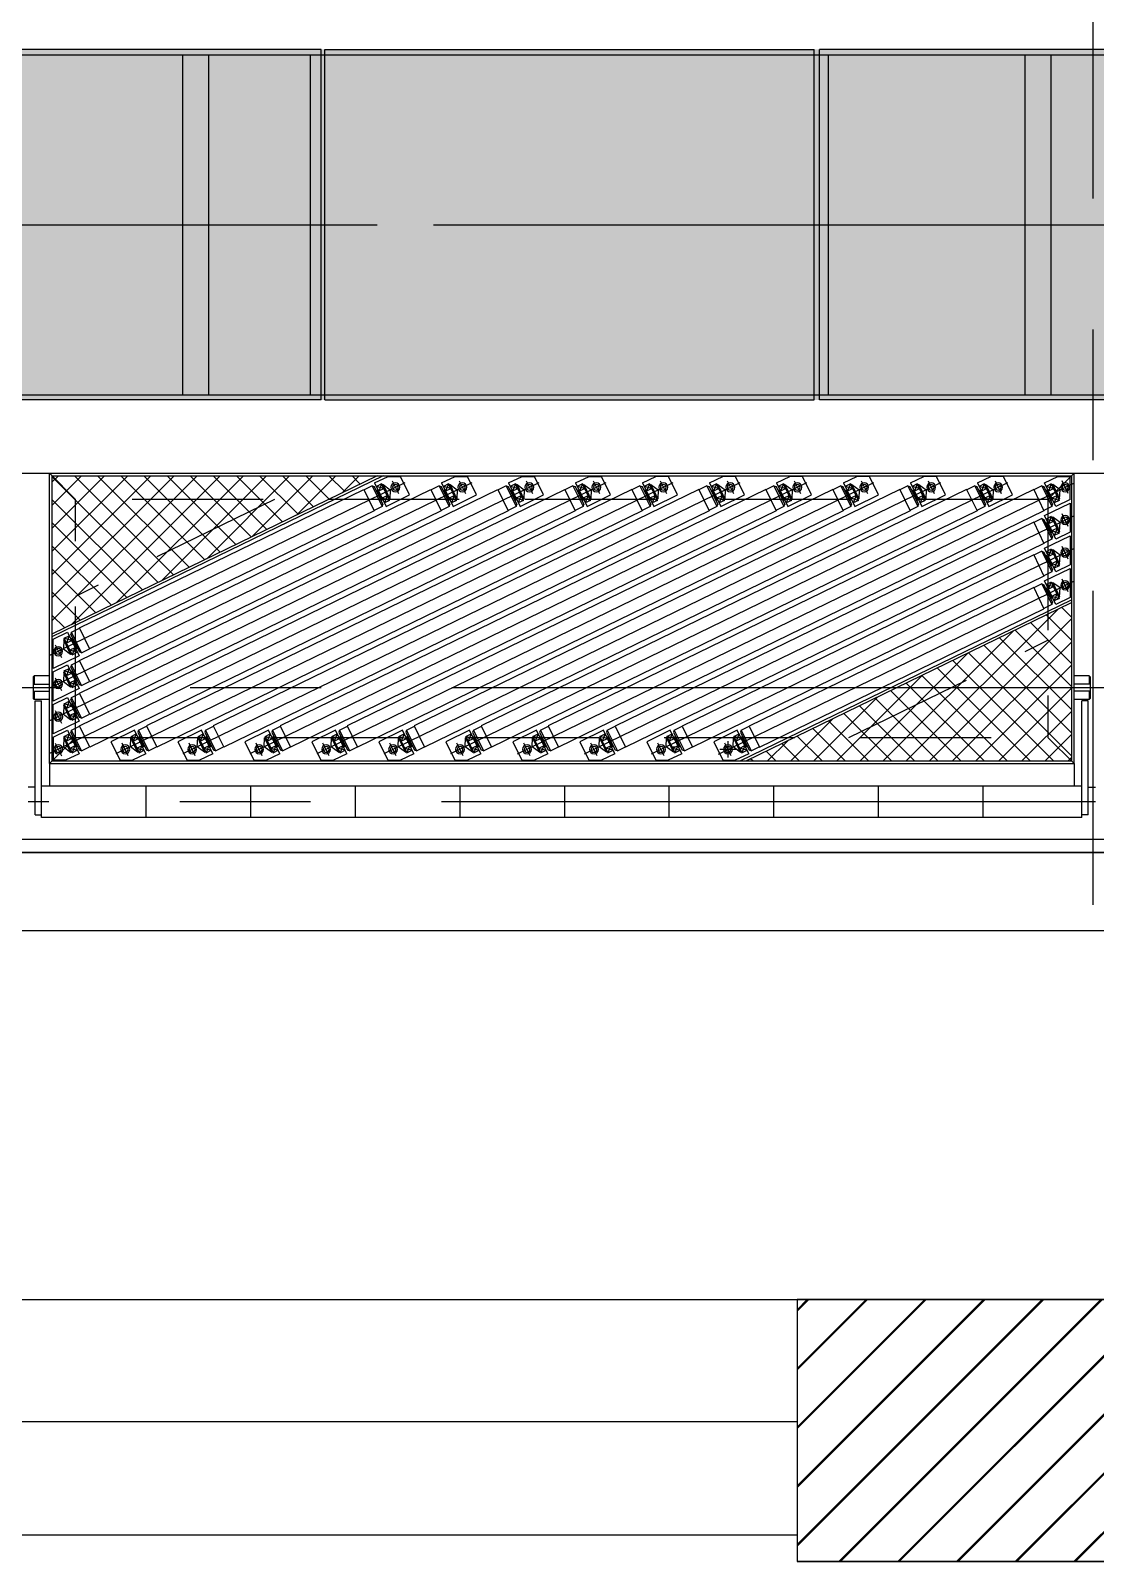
# Model space of a CAD drawing. Header units: millimetres. Extents: x -5 to 1510635, y -6 to 71285.
# Drawn here: x 256678 to 258713, y 31753 to 34680 of the extents above; entities that cross this region are included whole.
import ezdxf

# ---------------------------------------------------------------- set-up
doc = ezdxf.new("R2010")
doc.units = ezdxf.units.MM
doc.header["$LTSCALE"] = 1000
for name, pattern in [('CENTER', [2, 1.25, -0.25, 0.25, -0.25]), ('HIDDEN', [0.375, 0.25, -0.125]), ('S-BM G$0$HIDDEN', [9.525, 6.35, -3.175])]:
    doc.linetypes.add(name, pattern=pattern)
for name, color, linetype in [('1', 1, 'CENTER'), ('MP-1', 1, 'CENTER'), ('MP-2', 42, 'Continuous'), ('MP-3', 3, 'Continuous'), ('MP-4', 4, 'HIDDEN'), ('MP-8', 8, 'Continuous'), ('MP-R', 1, 'Continuous'), ('S-BM G$0$S-BEAM', 21, 'Continuous'), ('S-COL 1ST$0$S-COL-1', 31, 'Continuous'), ('S-COL 1ST$0$S-COL-HATCH', 11, 'Continuous'), ('S-COL G$0$S-COL-1', 31, 'Continuous'), ('S-COL G$0$S-COL-HATCH', 11, 'Continuous')]:
    doc.layers.add(name, color=color, linetype=linetype)
pattern_1 = [(225, (0, -2400), (22.0971, -22.0971), []), (315, (0, -2400), (22.0971, 22.0971), [])]

# ---------------------------------------------------------------- blocks, each defined once
blk = doc.blocks.new('Centering Device')
at = {"layer": 'MP-2'}
h = blk.add_hatch(dxfattribs=at)
h.set_pattern_fill('AR-SAND', color=256, scale=30, style=0)
h.set_pattern_definition([(37.5, (0.0008, -5837.347), (-1.8898, 57.8047), [0, -45.6, 0, -51, 0, -48.75]), (7.5, (0.0008, -5837.35), (53.0933, 84.6644), [0, -24.6, 0, -41.1, 0, -15.75]), (327.5, (-36.9, -5837.347), (93.42426, 0.16977), [0, -15, 0, -54, 0, -70.5]), (317.5, (-36.9, -5837.35), (90.1838, 26.3303), [0, -7.5, 0, -35.4, 0, -40.5])])
h.paths.add_polyline_path([(110, -865), (110, -1535), (5210, -1535), (5210, -865)])
at = {"layer": 'MP-R'}
h = blk.add_hatch(dxfattribs=at)
h.set_pattern_fill('ANSI37', color=256, scale=250, angle=180, style=0)
h.set_pattern_definition(pattern_1)
h.paths.add_polyline_path([(2619.3, -175), (2619.3, -477.5), (1997.7, -175)])
h = blk.add_hatch(dxfattribs=at)
h.set_pattern_fill('ANSI37', color=256, scale=250, angle=180, style=0)
h.set_pattern_definition(pattern_1)
h.paths.add_polyline_path([(670.8, -720), (670.8, -417.5), (1292.3, -720)])
at = {"layer": 'MP-1'}
for p, q in [((2660, -2500), (2660, 100)), ((2665, -97), (625, -97)), ((1729.2, -706.8), (664.8, -188.2)), ((1857.2, -706.8), (792.8, -188.2)), ((1985.2, -706.8), (920.8, -188.2)), ((2113.2, -706.8), (1048.8, -188.2)), ((2241.2, -706.8), (1176.8, -188.2)), ((2369.2, -706.8), (1304.8, -188.2)), ((2497.2, -706.8), (1432.8, -188.2)), ((1560.8, -188.2), (2625.2, -706.8)), ((1688.8, -188.2), (2625.2, -644.3)), ((1816.8, -188.2), (2625.2, -581.8)), ((1944.8, -188), (2625.2, -519.3)), ((1601.2, -706.8), (664.8, -250.7)), ((2685, -315), (605, -315)), ((1473.2, -706.8), (664.8, -313.3)), ((1345.2, -706.8), (664.8, -375.8))]:
    blk.add_line(p, q, dxfattribs=at)
at = {"layer": 'MP-1', "ltscale": 0.7}
for p, q in [((676.8, -209.1), (688.7, -184.9)), ((704.9, -199.5), (719.2, -195.3)), ((714.8, -204.3), (709.3, -190.5)), ((816.7, -184.9), (804.8, -209.1)), ((832.9, -199.5), (847.2, -195.3)), ((842.8, -204.3), (837.3, -190.5)), ((944.7, -184.9), (932.8, -209.1)), ((960.9, -199.5), (975.2, -195.3)), ((970.8, -204.3), (965.3, -190.5)), ((1072.7, -184.9), (1060.8, -209.1)), ((1088.9, -199.5), (1103.2, -195.3)), ((1098.8, -204.3), (1093.3, -190.5)), ((1200.7, -184.9), (1188.8, -209.1)), ((1231.2, -195.3), (1216.9, -199.5)), ((1226.8, -204.3), (1221.3, -190.5)), ((1328.7, -184.9), (1316.8, -209.1)), ((1344.9, -199.5), (1359.2, -195.3)), ((1354.8, -204.3), (1349.3, -190.5)), ((1456.7, -184.9), (1444.8, -209.1)), ((1472.9, -199.5), (1487.2, -195.3)), ((1482.8, -204.3), (1477.3, -190.5)), ((1584.7, -184.9), (1572.8, -209.1)), ((1600.9, -199.5), (1615.2, -195.3)), ((1610.8, -204.3), (1605.3, -190.5)), ((1712.7, -184.9), (1700.8, -209.1)), ((1743.2, -195.3), (1728.9, -199.5)), ((1738.8, -204.3), (1733.3, -190.5)), ((1840.7, -184.9), (1828.8, -209.1)), ((1856.9, -199.4), (1871.2, -195.3)), ((1866.8, -204.3), (1861.3, -190.5)), ((1968.7, -184.9), (1956.8, -209.1)), ((1999.2, -195.3), (1984.9, -199.4)), ((1994.8, -204.3), (1989.3, -190.5)), ((708.2, -217.8), (694, -221.9)), ((703.9, -226.7), (698.3, -212.9)), ((822, -221.9), (836.2, -217.8)), ((831.9, -226.7), (826.3, -212.9)), ((950, -221.9), (964.2, -217.8)), ((959.9, -226.7), (954.3, -212.9)), ((1078, -221.9), (1092.2, -217.8)), ((1087.9, -226.7), (1082.3, -212.9)), ((1206, -221.9), (1220.2, -217.8)), ((1215.9, -226.7), (1210.3, -212.9)), ((1334, -221.9), (1348.2, -217.8)), ((1343.9, -226.7), (1338.3, -212.9)), ((1462, -221.9), (1476.2, -217.8)), ((1471.9, -226.7), (1466.3, -212.9)), ((1604.2, -217.8), (1590, -221.9)), ((1599.9, -226.7), (1594.3, -212.9)), ((1732.2, -217.8), (1718, -221.9)), ((1727.9, -226.7), (1722.3, -212.9)), ((1860.2, -217.7), (1846, -221.9)), ((1855.9, -226.7), (1850.4, -212.9)), ((1988.2, -217.7), (1974, -221.9)), ((1983.9, -226.7), (1978.4, -212.9)), ((676.8, -271.6), (688.7, -247.4)), ((719.2, -257.8), (704.9, -262)), ((714.8, -266.8), (709.3, -253)), ((708.2, -280.3), (694, -284.4)), ((703.8, -289.3), (698.3, -275.4)), ((676.8, -334.1), (688.7, -309.9)), ((719.2, -320.3), (704.9, -324.5)), ((714.8, -329.3), (709.3, -315.5)), ((708.2, -342.8), (694, -346.9)), ((703.8, -351.8), (698.3, -337.9)), ((676.8, -396.6), (688.7, -372.4)), ((714.8, -391.8), (709.3, -378)), ((708.2, -405.3), (694, -409.4)), ((703.8, -414.3), (698.3, -400.4)), ((719.2, -382.8), (704.9, -387)), ((2581.8, -489.8), (2596, -485.6)), ((2586.1, -480.8), (2591.7, -494.6)), ((2570.8, -512.2), (2585.1, -508.1)), ((2575.2, -503.2), (2580.7, -517)), ((2613.2, -498.4), (2601.3, -522.6)), ((2581.8, -552.3), (2596, -548.1)), ((2591.7, -557.1), (2586.1, -543.3)), ((2585.1, -570.6), (2570.8, -574.7)), ((2580.7, -579.5), (2575.2, -565.7)), ((2613.2, -560.9), (2601.3, -585.1)), ((2596, -610.6), (2581.8, -614.7)), ((2591.7, -619.6), (2586.1, -605.8)), ((2585.1, -633.1), (2570.8, -637.2)), ((2580.7, -642), (2575.2, -628.2)), ((2613.2, -623.4), (2601.3, -647.6)), ((1311.7, -682.1), (1306.1, -668.3)), ((1439.7, -682.1), (1434.1, -668.3)), ((1567.7, -682.1), (1562.1, -668.3)), ((1695.7, -682.1), (1690.1, -668.3)), ((1823.7, -682.1), (1818.1, -668.3)), ((1951.7, -682.1), (1946.1, -668.3)), ((2079.7, -682.1), (2074.1, -668.3)), ((2207.7, -682.1), (2202.1, -668.3)), ((2335.7, -682.1), (2330.1, -668.3)), ((2463.7, -682.1), (2458.1, -668.3)), ((2591.7, -682.1), (2586.1, -668.3)), ((1305.1, -695.5), (1290.8, -699.7)), ((1300.7, -704.5), (1295.2, -690.7)), ((1316, -673.1), (1301.8, -677.2)), ((1321.3, -710.1), (1333.2, -685.9)), ((1433.1, -695.5), (1418.8, -699.7)), ((1428.7, -704.5), (1423.2, -690.7)), ((1444, -673.1), (1429.8, -677.2)), ((1449.3, -710.1), (1461.2, -685.9)), ((1561.1, -695.5), (1546.8, -699.7)), ((1556.7, -704.5), (1551.2, -690.7)), ((1572, -673.1), (1557.8, -677.2)), ((1577.3, -710.1), (1589.2, -685.9)), ((1689.1, -695.5), (1674.8, -699.7)), ((1684.7, -704.5), (1679.2, -690.7)), ((1700, -673.1), (1685.8, -677.2)), ((1705.3, -710.1), (1717.2, -685.9)), ((1817.1, -695.5), (1802.8, -699.7)), ((1812.7, -704.5), (1807.2, -690.7)), ((1828, -673.1), (1813.8, -677.2)), ((1833.3, -710.1), (1845.2, -685.9)), ((1945.1, -695.5), (1930.8, -699.7)), ((1940.7, -704.5), (1935.2, -690.7)), ((1956, -673.1), (1941.8, -677.2)), ((1961.3, -710.1), (1973.2, -685.9)), ((2073.1, -695.5), (2058.8, -699.7)), ((2068.7, -704.5), (2063.2, -690.7)), ((2084, -673.1), (2069.8, -677.2)), ((2089.3, -710.1), (2101.2, -685.9)), ((2201.1, -695.5), (2186.8, -699.7)), ((2196.7, -704.5), (2191.2, -690.7)), ((2212, -673.1), (2197.8, -677.2)), ((2217.3, -710.1), (2229.2, -685.9)), ((2329.1, -695.5), (2314.8, -699.7)), ((2324.7, -704.5), (2319.2, -690.7)), ((2340, -673.1), (2325.8, -677.2)), ((2345.3, -710.1), (2357.2, -685.9)), ((2457.1, -695.5), (2442.8, -699.7)), ((2452.7, -704.5), (2447.2, -690.7)), ((2468, -673.1), (2453.8, -677.2)), ((2473.3, -710.1), (2485.2, -685.9)), ((2585.1, -695.5), (2570.8, -699.7)), ((2580.7, -704.5), (2575.2, -690.7)), ((2596, -673.1), (2581.8, -677.2)), ((2613.2, -685.9), (2601.3, -710.1))]:
    blk.add_line(p, q, dxfattribs=at)
at = {"layer": 'MP-1', "ltscale": 0.3}
for p, q in [((1978.3, -197), (1947.3, -197)), ((1962.8, -212.5), (1962.8, -181.5))]:
    blk.add_line(p, q, dxfattribs=at)
at = {"layer": 'MP-1', "color": 1, "linetype": 'Continuous'}
for p, q in [((1185, -865), (110, -865)), ((1185, -865), (1185, -1535)), ((1192.5, -865), (1192.5, -1535)), ((1192.5, -865), (2127.5, -865)), ((2127.5, -865), (2127.5, -1535)), ((3735, -865), (2137.5, -865)), ((2137.5, -865), (2137.5, -1535)), ((1185, -1535), (110, -1535)), ((1192.5, -1535), (2127.5, -1535)), ((3735, -1535), (2137.5, -1535))]:
    blk.add_line(p, q, dxfattribs=at)
at = {"layer": 'MP-1', "color": 2, "linetype": 'Continuous'}
for p, q in [((920, -1525), (920, -875)), ((970, -1525), (970, -875)), ((1165, -875), (1165, -1525)), ((2155, -875), (2155, -1525)), ((2530, -1525), (2530, -875)), ((2580, -1525), (2580, -875))]:
    blk.add_line(p, q, dxfattribs=at)
at = {"layer": 'MP-1', "color": 1, "linetype": 'CENTER'}
blk.add_line((-100, -1200), (5420, -1200), dxfattribs=at)
at = {"layer": 'MP-2'}
for p, q in [((670.8, -175), (2619.3, -175)), ((670.8, -720), (670.8, -175)), ((1997.7, -175), (2619.3, -477.5)), ((2619.3, -720), (2619.3, -175)), ((1292.3, -720), (670.8, -417.5)), ((670.8, -720), (2619.3, -720))]:
    blk.add_line(p, q, dxfattribs=at)
at = {"layer": 'MP-3'}
for p, q in [((638.7, -72), (638.7, -290)), ((638.7, -72), (650.7, -72)), ((2639.3, -67), (650.7, -67)), ((650.7, -67), (650.7, -290)), ((850.7, -67), (850.7, -127)), ((1050.7, -67), (1050.7, -127)), ((1250.7, -67), (1250.7, -127)), ((1450.7, -67), (1450.7, -127)), ((1650.7, -67), (1650.7, -127)), ((1850.7, -67), (1850.7, -127)), ((2050.7, -67), (2050.7, -127)), ((2250.7, -67), (2250.7, -127)), ((2450.7, -67), (2450.7, -127)), ((2639.3, -67), (2639.3, -290)), ((2651.3, -72), (2639.3, -72)), ((2651.3, -72), (2651.3, -290)), ((638.7, -125), (625, -125)), ((2639.3, -127), (650.7, -127)), ((665.8, -170), (665.8, -127)), ((2624.3, -170), (2624.3, -127)), ((2651.3, -125), (2665, -125)), ((665.8, -170), (2624.3, -170)), ((665.8, -170), (665.8, -725)), ((1986.3, -175), (2619.3, -483.1)), ((2624.3, -170), (2624.3, -725)), ((673, -220), (672.9, -176.1)), ((696.8, -176.1), (672.9, -176.1)), ((722.5, -188.5), (696.8, -176.1)), ((702.7, -199.5), (697, -211.2)), ((700.6, -233.5), (722.5, -188.5)), ((702.7, -199.5), (704, -199)), ((704, -199), (716.6, -205.1)), ((723.4, -195.7), (706.8, -229.8)), ((717.9, -202.4), (708.7, -221.3)), ((717.9, -202.4), (719.7, -203.3)), ((743, -201.3), (723.2, -241.8)), ((727.4, -194.3), (723.4, -195.7)), ((727.4, -194.3), (742.7, -201.7)), ((1670.8, -653.3), (743, -201.3)), ((783.6, -211.6), (800.9, -176.1)), ((800.9, -176.1), (824.8, -176.1)), ((850.5, -188.5), (824.8, -176.1)), ((825, -211.2), (830.7, -199.5)), ((850.5, -188.5), (828.6, -233.5)), ((830.7, -199.5), (832, -199)), ((832, -199), (844.6, -205.1)), ((834.8, -229.8), (851.4, -195.7)), ((836.7, -221.3), (845.9, -202.4)), ((845.9, -202.4), (847.7, -203.3)), ((851.2, -241.8), (871, -201.3)), ((855.4, -194.3), (851.4, -195.7)), ((855.4, -194.3), (870.7, -201.7)), ((1798.8, -653.3), (871, -201.3)), ((911.6, -211.6), (928.9, -176.1)), ((928.9, -176.1), (952.8, -176.1)), ((978.5, -188.5), (952.8, -176.1)), ((953, -211.2), (958.7, -199.5)), ((978.5, -188.5), (956.6, -233.5)), ((958.7, -199.5), (960, -199)), ((960, -199), (972.6, -205.1)), ((962.8, -229.8), (979.4, -195.7)), ((964.7, -221.3), (973.9, -202.4)), ((973.9, -202.4), (975.7, -203.3)), ((979.2, -241.8), (999, -201.3)), ((983.4, -194.3), (979.4, -195.7)), ((983.4, -194.3), (998.7, -201.7)), ((1926.8, -653.3), (999, -201.3)), ((1039.6, -211.6), (1056.9, -176.1)), ((1056.9, -176.1), (1080.8, -176.1)), ((1106.5, -188.5), (1080.8, -176.1)), ((1081, -211.2), (1086.7, -199.5)), ((1106.5, -188.5), (1084.6, -233.5)), ((1086.7, -199.5), (1088, -199)), ((1088, -199), (1100.6, -205.1)), ((1090.8, -229.8), (1107.4, -195.7)), ((1092.7, -221.3), (1101.9, -202.4)), ((1101.9, -202.4), (1103.7, -203.3)), ((1107.2, -241.8), (1127, -201.3)), ((1111.4, -194.3), (1107.4, -195.7)), ((1111.4, -194.3), (1126.7, -201.7)), ((2054.8, -653.3), (1127, -201.3)), ((1167.6, -211.6), (1184.9, -176.1)), ((1184.9, -176.1), (1208.8, -176.1)), ((1234.5, -188.5), (1208.8, -176.1)), ((1209, -211.2), (1214.7, -199.5)), ((1234.5, -188.5), (1212.6, -233.5)), ((1214.7, -199.5), (1216, -199)), ((1216, -199), (1228.6, -205.1)), ((1218.8, -229.8), (1235.4, -195.7)), ((1220.7, -221.3), (1229.9, -202.4)), ((1229.9, -202.4), (1231.7, -203.3)), ((1235.2, -241.8), (1255, -201.3)), ((1239.4, -194.3), (1235.4, -195.7)), ((1239.4, -194.3), (1254.7, -201.7)), ((2182.8, -653.3), (1255, -201.3)), ((1295.6, -211.6), (1312.9, -176.1)), ((1312.9, -176.1), (1336.8, -176.1)), ((1362.5, -188.5), (1336.8, -176.1)), ((1337, -211.2), (1342.7, -199.5)), ((1362.5, -188.5), (1340.6, -233.5)), ((1342.7, -199.5), (1344, -199)), ((1344, -199), (1356.6, -205.1)), ((1346.8, -229.8), (1363.4, -195.7)), ((1348.7, -221.3), (1357.9, -202.4)), ((1357.9, -202.4), (1359.7, -203.3)), ((1363.2, -241.8), (1383, -201.3)), ((1367.4, -194.3), (1363.4, -195.7)), ((1367.4, -194.3), (1382.7, -201.7)), ((2310.8, -653.3), (1383, -201.3)), ((1423.6, -211.6), (1440.9, -176.1)), ((1440.9, -176.1), (1464.8, -176.1)), ((1490.5, -188.5), (1464.8, -176.1)), ((1465, -211.2), (1470.7, -199.5)), ((1490.5, -188.5), (1468.6, -233.5)), ((1470.7, -199.5), (1472, -199)), ((1472, -199), (1484.6, -205.1)), ((1474.8, -229.8), (1491.4, -195.7)), ((1476.7, -221.3), (1485.9, -202.4)), ((1485.9, -202.4), (1487.7, -203.3)), ((1491.2, -241.8), (1511, -201.3)), ((1495.4, -194.3), (1491.4, -195.7)), ((1495.4, -194.3), (1510.7, -201.7)), ((2438.8, -653.3), (1511, -201.3)), ((1551.6, -211.6), (1568.9, -176.1)), ((1568.9, -176.1), (1592.8, -176.1)), ((1618.5, -188.5), (1592.8, -176.1)), ((1593, -211.2), (1598.7, -199.5)), ((1618.5, -188.5), (1596.6, -233.5)), ((1598.7, -199.5), (1600, -199)), ((1600, -199), (1612.6, -205.1)), ((1602.8, -229.8), (1619.4, -195.7)), ((1604.7, -221.3), (1613.9, -202.4)), ((1613.9, -202.4), (1615.7, -203.3)), ((1619.2, -241.8), (1639, -201.3)), ((1623.4, -194.3), (1619.4, -195.7)), ((1623.4, -194.3), (1638.7, -201.7)), ((2566.8, -653.3), (1639, -201.3)), ((1679.6, -211.6), (1696.9, -176.1)), ((1696.9, -176.1), (1720.8, -176.1)), ((1746.5, -188.5), (1720.8, -176.1)), ((1721, -211.2), (1726.7, -199.5)), ((1746.5, -188.5), (1724.6, -233.5)), ((1726.7, -199.5), (1728, -199)), ((1728, -199), (1740.6, -205.1)), ((1730.8, -229.8), (1747.4, -195.7)), ((1732.7, -221.3), (1741.9, -202.4)), ((1741.9, -202.4), (1743.7, -203.3)), ((1747.3, -241.7), (1767, -201.3)), ((1751.4, -194.3), (1747.4, -195.7)), ((1751.4, -194.3), (1766.7, -201.7)), ((2566.8, -590.8), (1767, -201.3)), ((1807.6, -211.6), (1824.9, -176.1)), ((1824.9, -176.1), (1848.8, -176.1)), ((1874.5, -188.5), (1848.8, -176.1)), ((1849, -211.2), (1854.7, -199.5)), ((1874.5, -188.5), (1852.6, -233.5)), ((1854.7, -199.5), (1856, -199)), ((1856, -199), (1868.6, -205.1)), ((1858.8, -229.8), (1875.4, -195.7)), ((1860.7, -221.3), (1869.9, -202.4)), ((1869.9, -202.4), (1871.7, -203.3)), ((1875.3, -241.7), (1895, -201.3)), ((1879.4, -194.3), (1875.4, -195.7)), ((1879.4, -194.3), (1894.7, -201.7)), ((2566.7, -528.3), (1895, -201.3)), ((1935.6, -211.6), (1952.9, -176.1)), ((1952.9, -176.1), (1976.8, -176.1)), ((2002.5, -188.5), (1976.8, -176.1)), ((1977, -211.2), (1982.7, -199.5)), ((2002.5, -188.5), (1980.6, -233.5)), ((1982.7, -199.5), (1984, -199)), ((1984, -199), (1996.6, -205.1)), ((1986.8, -229.8), (2003.4, -195.7)), ((1988.7, -221.3), (1997.9, -202.4)), ((1997.9, -202.4), (1999.7, -203.3)), ((2003.3, -241.7), (2023, -201.3)), ((2007.4, -194.3), (2003.4, -195.7)), ((2007.4, -194.3), (2022.7, -201.7)), ((2023, -201.3), (2566.7, -465.8)), ((722.5, -251.1), (673, -226.9)), ((673, -226.9), (673.1, -282.6)), ((673.1, -220.1), (700.6, -233.5)), ((697, -211.2), (697.4, -212.5)), ((697.4, -212.5), (710, -218.6)), ((708.2, -233.9), (706.8, -229.8)), ((708.2, -233.9), (723.5, -241.3)), ((708.7, -221.3), (710.5, -222.2)), ((828.6, -233.5), (783.6, -211.6)), ((825, -211.2), (825.4, -212.5)), ((825.4, -212.5), (838, -218.6)), ((836.2, -233.9), (834.8, -229.8)), ((836.2, -233.9), (851.5, -241.3)), ((836.7, -221.3), (838.5, -222.2)), ((956.6, -233.5), (911.6, -211.6)), ((953, -211.2), (953.4, -212.5)), ((953.4, -212.5), (966, -218.6)), ((964.2, -233.9), (962.8, -229.8)), ((964.2, -233.9), (979.5, -241.3)), ((964.7, -221.3), (966.5, -222.2)), ((1084.6, -233.5), (1039.6, -211.6)), ((1081, -211.2), (1081.4, -212.5)), ((1081.4, -212.5), (1094, -218.6)), ((1092.2, -233.9), (1090.8, -229.8)), ((1092.2, -233.9), (1107.5, -241.3)), ((1092.7, -221.3), (1094.5, -222.2)), ((1212.6, -233.5), (1167.6, -211.6)), ((1209, -211.2), (1209.4, -212.5)), ((1209.4, -212.5), (1222, -218.6)), ((1220.2, -233.9), (1218.8, -229.8)), ((1220.2, -233.9), (1235.5, -241.3)), ((1220.7, -221.3), (1222.5, -222.2)), ((1340.6, -233.5), (1295.6, -211.6)), ((1337, -211.2), (1337.4, -212.5)), ((1337.4, -212.5), (1350, -218.6)), ((1348.2, -233.9), (1346.8, -229.8)), ((1348.2, -233.9), (1363.5, -241.3)), ((1348.7, -221.3), (1350.5, -222.2)), ((1468.6, -233.5), (1423.6, -211.6)), ((1465, -211.2), (1465.4, -212.5)), ((1465.4, -212.5), (1478, -218.6)), ((1476.2, -233.9), (1474.8, -229.8)), ((1476.2, -233.9), (1491.5, -241.3)), ((1476.7, -221.3), (1478.5, -222.2)), ((1596.6, -233.5), (1551.6, -211.6)), ((1593, -211.2), (1593.4, -212.5)), ((1593.4, -212.5), (1606, -218.6)), ((1604.2, -233.9), (1602.8, -229.8)), ((1604.2, -233.9), (1619.5, -241.3)), ((1604.7, -221.3), (1606.5, -222.2)), ((1724.6, -233.5), (1679.6, -211.6)), ((1721, -211.2), (1721.5, -212.5)), ((1721.5, -212.5), (1734, -218.6)), ((1732.2, -233.9), (1730.8, -229.8)), ((1732.2, -233.9), (1747.5, -241.3)), ((1732.7, -221.3), (1734.5, -222.2)), ((1852.6, -233.5), (1807.6, -211.6)), ((1849, -211.2), (1849.5, -212.5)), ((1849.5, -212.5), (1862, -218.6)), ((1860.2, -233.8), (1858.8, -229.8)), ((1860.2, -233.8), (1875.5, -241.3)), ((1860.7, -221.3), (1862.5, -222.2)), ((1980.6, -233.5), (1935.6, -211.6)), ((1977, -211.2), (1977.5, -212.5)), ((1977.5, -212.5), (1990, -218.6)), ((1988.2, -233.8), (1986.8, -229.8)), ((1988.2, -233.8), (2003.5, -241.3)), ((1988.7, -221.3), (1990.5, -222.2)), ((702.7, -262), (697, -273.7)), ((700.6, -296), (722.5, -251.1)), ((702.7, -262), (704, -261.5)), ((704, -261.5), (716.6, -267.7)), ((723.4, -258.2), (706.8, -292.4)), ((723.2, -241.8), (1651, -693.7)), ((727.4, -256.8), (723.4, -258.2)), ((727.4, -256.8), (742.7, -264.3)), ((1779, -693.7), (851.2, -241.8)), ((1907, -693.7), (979.2, -241.8)), ((2035, -693.7), (1107.2, -241.8)), ((2163, -693.7), (1235.2, -241.8)), ((2291.1, -693.7), (1363.2, -241.8)), ((2419, -693.7), (1491.2, -241.8)), ((2547.1, -693.7), (1619.2, -241.8)), ((2547.1, -631.2), (1747.3, -241.7)), ((2547.1, -568.7), (1875.3, -241.7)), ((2547.1, -506.2), (2003.3, -241.7)), ((635, -294.5), (637, -292.5)), ((665.8, -292.5), (637, -292.5)), ((638.7, -290), (650.7, -290)), ((722.5, -313.6), (673, -289.4)), ((673, -289.4), (673.1, -345.1)), ((673.1, -282.6), (700.6, -296)), ((697, -273.7), (697.4, -275)), ((697.4, -275), (710, -281.1)), ((708.2, -296.4), (706.8, -292.4)), ((717.9, -265), (708.7, -283.8)), ((708.7, -283.8), (710.5, -284.7)), ((717.9, -265), (719.7, -265.8)), ((742.9, -263.8), (723.2, -304.3)), ((1542.8, -653.3), (742.9, -263.8)), ((2653, -292.5), (2624.3, -292.5)), ((2651.3, -290), (2639.3, -290)), ((2655, -294.5), (2653, -292.5)), ((635, -335.5), (635, -294.5)), ((635, -308), (665.8, -308)), ((700.6, -358.5), (722.5, -313.6)), ((723.4, -320.7), (706.8, -354.9)), ((708.2, -296.4), (723.4, -303.8)), ((723.2, -304.3), (1523.1, -693.7)), ((727.4, -319.3), (723.4, -320.7)), ((727.4, -319.3), (742.7, -326.8)), ((2655, -308), (2624.3, -308)), ((2655, -335.5), (2655, -294.5)), ((635, -322), (665.8, -322)), ((637, -337.5), (635, -335.5)), ((665.8, -337.5), (637, -337.5)), ((673.1, -345.1), (700.6, -358.5)), ((702.7, -324.5), (697, -336.2)), ((697, -336.2), (697.4, -337.5)), ((697.4, -337.5), (710, -343.6)), ((702.7, -324.5), (704, -324)), ((704, -324), (716.6, -330.2)), ((717.9, -327.5), (708.7, -346.3)), ((708.7, -346.3), (710.5, -347.2)), ((717.9, -327.5), (719.7, -328.3)), ((742.9, -326.3), (723.2, -366.8)), ((1414.8, -653.3), (742.9, -326.3)), ((2655, -322), (2624.3, -322)), ((2653, -337.5), (2624.3, -337.5)), ((2653, -337.5), (2655, -335.5)), ((673, -351.9), (673, -407.6)), ((722.5, -376.1), (673, -351.9)), ((700.6, -421), (722.5, -376.1)), ((708.2, -358.9), (706.8, -354.9)), ((708.2, -358.9), (723.4, -366.3)), ((723.2, -366.8), (1395, -693.8)), ((673, -407.6), (700.6, -421)), ((702.7, -387), (697, -398.7)), ((697, -398.7), (697.4, -400)), ((697.4, -400), (710, -406.1)), ((702.7, -387), (704, -386.5)), ((704, -386.5), (716.6, -392.7)), ((723.4, -383.2), (706.8, -417.4)), ((717.9, -390), (708.7, -408.8)), ((708.7, -408.8), (710.5, -409.7)), ((717.9, -390), (719.7, -390.8)), ((742.9, -388.8), (723.2, -429.3)), ((727.4, -381.8), (723.4, -383.2)), ((727.4, -381.8), (742.7, -389.3)), ((1286.8, -653.3), (742.7, -389.3)), ((1303.8, -720), (670.8, -411.9)), ((708.2, -421.4), (706.8, -417.4)), ((708.2, -421.4), (723.4, -428.8)), ((723.2, -429.3), (1266.9, -693.9)), ((2547.1, -506.2), (2566.7, -465.8)), ((2581.8, -473.7), (2566.5, -466.2)), ((2566.6, -511.8), (2583.2, -477.7)), ((2589.4, -474), (2567.5, -519)), ((2572.1, -505.1), (2581.3, -486.2)), ((2581.3, -486.2), (2579.5, -485.3)), ((2592.6, -495), (2580, -488.9)), ((2581.8, -473.7), (2583.2, -477.7)), ((2587.3, -508), (2593, -496.3)), ((2616.9, -487.4), (2589.4, -474)), ((2593, -496.3), (2592.6, -495)), ((2617, -543), (2616.9, -487.4)), ((2562.6, -513.2), (2547.3, -505.8)), ((2562.6, -513.2), (2566.6, -511.8)), ((2567.5, -519), (2617, -543)), ((2572.1, -505.1), (2570.3, -504.2)), ((2586, -508.5), (2573.4, -502.4)), ((2587.3, -508), (2586, -508.5)), ((2547.1, -568.7), (2566.7, -528.3)), ((2581.8, -536.2), (2566.5, -528.7)), ((2566.6, -574.3), (2583.2, -540.2)), ((2589.4, -536.5), (2567.5, -581.5)), ((2572.1, -567.6), (2581.3, -548.7)), ((2581.3, -548.7), (2579.5, -547.8)), ((2592.6, -557.5), (2580, -551.4)), ((2581.8, -536.2), (2583.2, -540.2)), ((2616.9, -549.9), (2589.4, -536.5)), ((2617, -605.5), (2616.9, -549.9)), ((2562.6, -575.7), (2547.3, -568.3)), ((2562.6, -575.7), (2566.6, -574.3)), ((2567.5, -581.5), (2617, -605.5)), ((2572.1, -567.6), (2570.3, -566.7)), ((2586, -571), (2573.4, -564.9)), ((2587.3, -570.5), (2586, -571)), ((2587.3, -570.5), (2593, -558.8)), ((2593, -558.8), (2592.6, -557.5)), ((2547.1, -631.2), (2566.8, -590.8)), ((2581.8, -598.6), (2566.5, -591.2)), ((2566.6, -636.8), (2583.2, -602.7)), ((2589.4, -599), (2567.5, -644)), ((2572.1, -630.1), (2581.3, -611.2)), ((2581.3, -611.2), (2579.5, -610.3)), ((2592.6, -620), (2580, -613.9)), ((2581.8, -598.6), (2583.2, -602.7)), ((2616.9, -612.4), (2589.4, -599)), ((2617, -668), (2616.9, -612.4)), ((2562.6, -638.2), (2547.3, -630.8)), ((2562.6, -638.2), (2566.6, -636.8)), ((2572.1, -630.1), (2570.3, -629.2)), ((2586, -633.5), (2573.4, -627.4)), ((2587.3, -633), (2586, -633.5)), ((2587.3, -633), (2593, -621.3)), ((2593, -621.3), (2592.6, -620)), ((1267, -693.7), (1286.8, -653.3)), ((1301.8, -661.1), (1286.5, -653.7)), ((1286.6, -699.3), (1303.2, -665.2)), ((1287.5, -706.5), (1309.4, -661.5)), ((1301.3, -673.7), (1299.5, -672.8)), ((1301.8, -661.1), (1303.2, -665.2)), ((1309.4, -661.5), (1354.4, -683.4)), ((1395.1, -693.7), (1414.8, -653.3)), ((1429.8, -661.1), (1414.5, -653.7)), ((1414.6, -699.3), (1431.2, -665.2)), ((1415.5, -706.5), (1437.4, -661.5)), ((1429.3, -673.7), (1427.5, -672.8)), ((1429.8, -661.1), (1431.2, -665.2)), ((1437.4, -661.5), (1482.4, -683.4)), ((1523.1, -693.7), (1542.8, -653.3)), ((1557.8, -661.1), (1542.5, -653.7)), ((1542.6, -699.3), (1559.2, -665.2)), ((1543.5, -706.5), (1565.4, -661.5)), ((1557.3, -673.7), (1555.5, -672.8)), ((1557.8, -661.1), (1559.2, -665.2)), ((1565.4, -661.5), (1610.4, -683.4)), ((1651, -693.7), (1670.8, -653.3)), ((1685.8, -661.1), (1670.5, -653.7)), ((1670.6, -699.3), (1687.2, -665.2)), ((1671.5, -706.5), (1693.4, -661.5)), ((1685.3, -673.7), (1683.5, -672.8)), ((1685.8, -661.1), (1687.2, -665.2)), ((1693.4, -661.5), (1738.4, -683.4)), ((1779, -693.7), (1798.8, -653.3)), ((1813.8, -661.1), (1798.5, -653.7)), ((1798.6, -699.3), (1815.2, -665.2)), ((1799.5, -706.5), (1821.4, -661.5)), ((1813.3, -673.7), (1811.5, -672.8)), ((1813.8, -661.1), (1815.2, -665.2)), ((1821.4, -661.5), (1866.4, -683.4)), ((1907, -693.7), (1926.8, -653.3)), ((1941.8, -661.1), (1926.5, -653.7)), ((1926.6, -699.3), (1943.2, -665.2)), ((1927.5, -706.5), (1949.4, -661.5)), ((1941.3, -673.7), (1939.5, -672.8)), ((1941.8, -661.1), (1943.2, -665.2)), ((1949.4, -661.5), (1994.4, -683.4)), ((2035, -693.7), (2054.8, -653.3)), ((2069.8, -661.1), (2054.5, -653.7)), ((2054.6, -699.3), (2071.2, -665.2)), ((2055.5, -706.5), (2077.4, -661.5)), ((2069.3, -673.7), (2067.5, -672.8)), ((2069.8, -661.1), (2071.2, -665.2)), ((2077.4, -661.5), (2122.4, -683.4)), ((2163, -693.7), (2182.8, -653.3)), ((2197.8, -661.1), (2182.5, -653.7)), ((2182.6, -699.3), (2199.2, -665.2)), ((2183.5, -706.5), (2205.4, -661.5)), ((2197.3, -673.7), (2195.5, -672.8)), ((2197.8, -661.1), (2199.2, -665.2)), ((2205.4, -661.5), (2250.4, -683.4)), ((2291.1, -693.7), (2310.8, -653.3)), ((2325.8, -661.1), (2310.5, -653.7)), ((2310.6, -699.3), (2327.2, -665.2)), ((2311.5, -706.5), (2333.4, -661.5)), ((2325.3, -673.7), (2323.5, -672.8)), ((2325.8, -661.1), (2327.2, -665.2)), ((2333.4, -661.5), (2378.4, -683.4)), ((2419, -693.7), (2438.8, -653.3)), ((2453.8, -661.1), (2438.5, -653.7)), ((2438.6, -699.3), (2455.2, -665.2)), ((2439.5, -706.5), (2461.4, -661.5)), ((2453.3, -673.7), (2451.5, -672.8)), ((2453.8, -661.1), (2455.2, -665.2)), ((2461.4, -661.5), (2506.4, -683.4)), ((2547.1, -693.7), (2566.8, -653.3)), ((2581.8, -661.1), (2566.5, -653.7)), ((2566.6, -699.3), (2583.2, -665.2)), ((2567.5, -644), (2617, -668)), ((2589.4, -661.5), (2567.5, -706.5)), ((2581.3, -673.7), (2579.5, -672.8)), ((2581.8, -661.1), (2583.2, -665.2)), ((2616.9, -674.9), (2589.4, -661.5)), ((1282.6, -700.7), (1267.3, -693.3)), ((1282.6, -700.7), (1286.6, -699.3)), ((1292.1, -692.6), (1290.3, -691.7)), ((1292.1, -692.6), (1301.3, -673.7)), ((1306, -696), (1293.4, -689.9)), ((1312.6, -682.5), (1300, -676.4)), ((1307.3, -695.5), (1306, -696)), ((1307.3, -695.5), (1313, -683.8)), ((1313, -683.8), (1312.6, -682.5)), ((1354.4, -683.4), (1337.1, -718.9)), ((1410.6, -700.7), (1395.3, -693.3)), ((1410.6, -700.7), (1414.6, -699.3)), ((1420.1, -692.6), (1418.3, -691.7)), ((1420.1, -692.6), (1429.3, -673.7)), ((1434, -696), (1421.4, -689.9)), ((1440.6, -682.5), (1428, -676.4)), ((1435.3, -695.5), (1434, -696)), ((1435.3, -695.5), (1441, -683.8)), ((1441, -683.8), (1440.6, -682.5)), ((1482.4, -683.4), (1465.1, -718.9)), ((1538.6, -700.7), (1523.3, -693.3)), ((1538.6, -700.7), (1542.6, -699.3)), ((1548.1, -692.6), (1546.3, -691.7)), ((1548.1, -692.6), (1557.3, -673.7)), ((1562, -696), (1549.4, -689.9)), ((1568.6, -682.5), (1556, -676.4)), ((1563.3, -695.5), (1562, -696)), ((1563.3, -695.5), (1569, -683.8)), ((1569, -683.8), (1568.6, -682.5)), ((1610.4, -683.4), (1593.1, -718.9)), ((1666.6, -700.7), (1651.3, -693.3)), ((1666.6, -700.7), (1670.6, -699.3)), ((1676.1, -692.6), (1674.3, -691.7)), ((1676.1, -692.6), (1685.3, -673.7)), ((1690, -696), (1677.4, -689.9)), ((1696.6, -682.5), (1684, -676.4)), ((1691.3, -695.5), (1690, -696)), ((1691.3, -695.5), (1697, -683.8)), ((1697, -683.8), (1696.6, -682.5)), ((1738.4, -683.4), (1721.1, -718.9)), ((1794.6, -700.7), (1779.3, -693.3)), ((1794.6, -700.7), (1798.6, -699.3)), ((1804.1, -692.6), (1802.3, -691.7)), ((1804.1, -692.6), (1813.3, -673.7)), ((1818, -696), (1805.4, -689.9)), ((1824.6, -682.5), (1812, -676.4)), ((1819.3, -695.5), (1818, -696)), ((1819.3, -695.5), (1825, -683.8)), ((1825, -683.8), (1824.6, -682.5)), ((1866.4, -683.4), (1849.1, -718.9)), ((1922.6, -700.7), (1907.3, -693.3)), ((1922.6, -700.7), (1926.6, -699.3)), ((1932.1, -692.6), (1930.3, -691.7)), ((1932.1, -692.6), (1941.3, -673.7)), ((1946, -696), (1933.4, -689.9)), ((1952.6, -682.5), (1940, -676.4)), ((1947.3, -695.5), (1946, -696)), ((1947.3, -695.5), (1953, -683.8)), ((1953, -683.8), (1952.6, -682.5)), ((1994.4, -683.4), (1977.1, -718.9)), ((2050.6, -700.7), (2035.3, -693.3)), ((2050.6, -700.7), (2054.6, -699.3)), ((2060.1, -692.6), (2058.3, -691.7)), ((2060.1, -692.6), (2069.3, -673.7)), ((2074, -696), (2061.4, -689.9)), ((2080.6, -682.5), (2068, -676.4)), ((2075.3, -695.5), (2074, -696)), ((2075.3, -695.5), (2081, -683.8)), ((2081, -683.8), (2080.6, -682.5)), ((2122.4, -683.4), (2105.1, -718.9)), ((2178.6, -700.7), (2163.3, -693.3)), ((2178.6, -700.7), (2182.6, -699.3)), ((2188.1, -692.6), (2186.3, -691.7)), ((2188.1, -692.6), (2197.3, -673.7)), ((2202, -696), (2189.4, -689.9)), ((2208.6, -682.5), (2196, -676.4)), ((2203.3, -695.5), (2202, -696)), ((2203.3, -695.5), (2209, -683.8)), ((2209, -683.8), (2208.6, -682.5)), ((2250.4, -683.4), (2233.1, -718.9)), ((2306.6, -700.7), (2291.3, -693.3)), ((2306.6, -700.7), (2310.6, -699.3)), ((2316.1, -692.6), (2314.3, -691.7)), ((2316.1, -692.6), (2325.3, -673.7)), ((2330, -696), (2317.4, -689.9)), ((2336.6, -682.5), (2324, -676.4)), ((2331.3, -695.5), (2330, -696)), ((2331.3, -695.5), (2337, -683.8)), ((2337, -683.8), (2336.6, -682.5)), ((2378.4, -683.4), (2361.1, -718.9)), ((2434.6, -700.7), (2419.3, -693.3)), ((2434.6, -700.7), (2438.6, -699.3)), ((2444.1, -692.6), (2442.3, -691.7)), ((2444.1, -692.6), (2453.3, -673.7)), ((2458, -696), (2445.4, -689.9)), ((2464.6, -682.5), (2452, -676.4)), ((2459.3, -695.5), (2458, -696)), ((2459.3, -695.5), (2465, -683.8)), ((2465, -683.8), (2464.6, -682.5)), ((2506.4, -683.4), (2489.1, -718.9)), ((2562.6, -700.7), (2547.3, -693.3)), ((2562.6, -700.7), (2566.6, -699.3)), ((2572.1, -692.6), (2570.3, -691.7)), ((2572.1, -692.6), (2581.3, -673.7)), ((2586, -696), (2573.4, -689.9)), ((2592.6, -682.5), (2580, -676.4)), ((2587.3, -695.5), (2586, -696)), ((2587.3, -695.5), (2593, -683.8)), ((2593, -683.8), (2592.6, -682.5)), ((2617, -675), (2617.1, -718.9)), ((220, -725), (5100, -725)), ((220, -725), (2665, -725)), ((1287.5, -706.5), (1313.2, -718.9)), ((1313.2, -718.9), (1337.1, -718.9)), ((1415.5, -706.5), (1441.2, -718.9)), ((1441.2, -718.9), (1465.1, -718.9)), ((1543.5, -706.5), (1569.2, -718.9)), ((1569.2, -718.9), (1593.1, -718.9)), ((1671.5, -706.5), (1697.2, -718.9)), ((1697.2, -718.9), (1721.1, -718.9)), ((1799.5, -706.5), (1825.2, -718.9)), ((1849.1, -718.9), (1825.2, -718.9)), ((1927.5, -706.5), (1953.2, -718.9)), ((1977.1, -718.9), (1953.2, -718.9)), ((2055.5, -706.5), (2081.2, -718.9)), ((2105.1, -718.9), (2081.2, -718.9)), ((2183.5, -706.5), (2209.2, -718.9)), ((2233.1, -718.9), (2209.2, -718.9)), ((2311.5, -706.5), (2337.2, -718.9)), ((2361.1, -718.9), (2337.2, -718.9)), ((2439.5, -706.5), (2465.2, -718.9)), ((2489.1, -718.9), (2465.2, -718.9)), ((2567.5, -706.5), (2593.2, -718.9)), ((2593.2, -718.9), (2617.1, -718.9)), ((120, -875), (5200, -875)), ((120, -1525), (5200, -1525))]:
    blk.add_line(p, q, dxfattribs=at)
blk.add_lwpolyline([(5320, -2400), (0, -2400), (0, 0), (5320, 0), (5320, -2400)], dxfattribs=at)
blk.add_lwpolyline([(20, -2375), (5300, -2375), (5300, -25), (20, -25)], close=True, dxfattribs=at)
for centre, radius in [((682.8, -197), 8.5), ((682.8, -197), 5.5), ((810.8, -197), 8.5), ((810.8, -197), 5.5), ((938.8, -197), 8.5), ((938.8, -197), 5.5), ((1066.8, -197), 8.5), ((1066.8, -197), 5.5), ((1194.8, -197), 8.5), ((1194.8, -197), 5.5), ((1322.8, -197), 8.5), ((1322.8, -197), 5.5), ((1450.8, -197), 8.5), ((1450.8, -197), 5.5), ((1578.8, -197), 8.5), ((1578.8, -197), 5.5), ((1706.8, -197), 8.5), ((1706.8, -197), 5.5), ((1834.8, -197), 8.5), ((1834.8, -197), 5.5), ((1962.8, -197), 8.5), ((1962.8, -197), 5.5), ((682.8, -259.5), 8.5), ((682.8, -259.5), 5.5), ((682.7, -322), 8.5), ((682.7, -322), 5.5), ((682.7, -384.5), 8.5), ((682.7, -384.5), 5.5), ((2607.3, -510.5), 8.5), ((2607.3, -510.5), 5.5), ((2607.3, -573), 8.5), ((2607.3, -573), 5.5), ((2607.3, -635.5), 8.5), ((2607.3, -635.5), 5.5), ((1327.2, -698), 8.5), ((1327.2, -698), 5.5), ((1455.2, -698), 8.5), ((1455.2, -698), 5.5), ((1583.2, -698), 8.5), ((1583.2, -698), 5.5), ((1711.2, -698), 8.5), ((1711.2, -698), 5.5), ((1839.2, -698), 8.5), ((1839.2, -698), 5.5), ((1967.2, -698), 8.5), ((1967.2, -698), 5.5), ((2095.2, -698), 8.5), ((2095.2, -698), 5.5), ((2223.2, -698), 8.5), ((2223.2, -698), 5.5), ((2351.2, -698), 8.5), ((2351.2, -698), 5.5), ((2479.2, -698), 8.5), ((2479.2, -698), 5.5), ((2607.3, -698), 8.5), ((2607.3, -698), 5.5)]:
    blk.add_circle(centre, radius, dxfattribs=at)
at = {"layer": 'MP-4'}
for p, q in [((715.8, -220), (665.8, -170)), ((2574.3, -220), (2624.3, -170)), ((692.6, -201.8), (706.4, -191.8)), ((693.3, -218.8), (692.6, -201.8)), ((706.4, -191.8), (693.3, -218.8)), ((709.3, -190.5), (694, -221.9)), ((706.4, -191.8), (708.2, -192.7)), ((709.3, -190.5), (719.2, -195.3)), ((834.4, -191.8), (820.6, -201.8)), ((820.6, -201.8), (821.3, -218.8)), ((821.3, -218.8), (834.4, -191.8)), ((822, -221.9), (837.3, -190.5)), ((837.3, -190.5), (847.2, -195.3)), ((962.4, -191.8), (948.6, -201.8)), ((948.6, -201.8), (949.3, -218.8)), ((949.3, -218.8), (962.4, -191.8)), ((950, -221.9), (965.3, -190.5)), ((962.4, -191.8), (964.2, -192.7)), ((965.3, -190.5), (975.2, -195.3)), ((1090.4, -191.8), (1076.6, -201.8)), ((1076.6, -201.8), (1077.3, -218.8)), ((1077.3, -218.8), (1090.4, -191.8)), ((1078, -221.9), (1093.3, -190.5)), ((1090.4, -191.8), (1092.2, -192.7)), ((1093.3, -190.5), (1103.2, -195.3)), ((1218.4, -191.8), (1204.6, -201.8)), ((1204.6, -201.8), (1205.3, -218.8)), ((1205.3, -218.8), (1218.4, -191.8)), ((1206, -221.9), (1221.3, -190.5)), ((1218.4, -191.8), (1220.2, -192.7)), ((1221.3, -190.5), (1231.2, -195.3)), ((1346.4, -191.8), (1332.6, -201.8)), ((1332.6, -201.8), (1333.3, -218.8)), ((1333.3, -218.8), (1346.4, -191.8)), ((1334, -221.9), (1349.3, -190.5)), ((1346.4, -191.8), (1348.2, -192.7)), ((1349.3, -190.5), (1359.2, -195.3)), ((1474.4, -191.8), (1460.6, -201.8)), ((1460.6, -201.8), (1461.3, -218.8)), ((1461.3, -218.8), (1474.4, -191.8)), ((1462, -221.9), (1477.3, -190.5)), ((1474.4, -191.8), (1476.2, -192.7)), ((1477.3, -190.5), (1487.2, -195.3)), ((1602.4, -191.8), (1588.6, -201.8)), ((1588.6, -201.8), (1589.3, -218.8)), ((1589.3, -218.8), (1602.4, -191.8)), ((1590, -221.9), (1605.3, -190.5)), ((1602.4, -191.8), (1604.2, -192.7)), ((1605.3, -190.5), (1615.2, -195.3)), ((1730.4, -191.8), (1716.6, -201.8)), ((1716.6, -201.8), (1717.3, -218.8)), ((1717.3, -218.8), (1730.4, -191.8)), ((1718, -221.9), (1733.3, -190.5)), ((1730.4, -191.8), (1732.2, -192.7)), ((1733.3, -190.5), (1743.2, -195.3)), ((1858.4, -191.8), (1844.6, -201.8)), ((1844.6, -201.8), (1845.3, -218.8)), ((1845.3, -218.8), (1858.4, -191.8)), ((1846, -221.9), (1861.3, -190.5)), ((1856.8, -201.6), (1861.8, -201.6)), ((1858.4, -191.8), (1860.2, -192.7)), ((1861.3, -190.5), (1871.2, -195.3)), ((1986.4, -191.8), (1972.6, -201.8)), ((1972.6, -201.8), (1973.3, -218.8)), ((1973.3, -218.8), (1986.4, -191.8)), ((1974, -221.9), (1989.3, -190.5)), ((1986.4, -191.8), (1988.2, -192.7)), ((1989.3, -190.5), (1999.2, -195.3)), ((693.3, -218.8), (695.1, -219.7)), ((694, -221.9), (703.9, -226.7)), ((715.8, -220), (2574.3, -220)), ((715.8, -220), (715.8, -675)), ((822, -221.9), (831.9, -226.7)), ((949.3, -218.8), (951.1, -219.7)), ((950, -221.9), (959.9, -226.7)), ((1077.3, -218.8), (1079.1, -219.7)), ((1078, -221.9), (1087.9, -226.7)), ((1205.3, -218.8), (1207.1, -219.7)), ((1206, -221.9), (1215.9, -226.7)), ((1333.3, -218.8), (1335.1, -219.7)), ((1334, -221.9), (1343.9, -226.7)), ((1461.3, -218.8), (1463.1, -219.7)), ((1462, -221.9), (1471.9, -226.7)), ((1589.3, -218.8), (1591.1, -219.7)), ((1590, -221.9), (1599.9, -226.7)), ((1717.3, -218.8), (1719.1, -219.7)), ((1718, -221.9), (1727.9, -226.7)), ((1845.3, -218.8), (1847.1, -219.7)), ((1846, -221.9), (1855.9, -226.7)), ((1973.3, -218.8), (1975.1, -219.7)), ((1974, -221.9), (1983.9, -226.7)), ((2193.8, -220), (2574.3, -405.5)), ((2574.3, -675), (2574.3, -220)), ((692.6, -264.3), (706.4, -254.3)), ((706.4, -254.3), (693.3, -281.3)), ((709.3, -253), (694, -284.4)), ((706.4, -254.3), (708.2, -255.2)), ((709.3, -253), (719.2, -257.8)), ((693.3, -281.3), (692.6, -264.3)), ((693.3, -281.3), (695.1, -282.2)), ((694, -284.4), (703.8, -289.3)), ((692.6, -326.8), (706.4, -316.8)), ((706.4, -316.8), (693.3, -343.8)), ((709.3, -315.5), (694, -346.9)), ((706.4, -316.8), (708.2, -317.7)), ((709.3, -315.5), (719.2, -320.3)), ((693.3, -343.8), (692.6, -326.8)), ((693.3, -343.8), (695.1, -344.7)), ((694, -346.9), (703.8, -351.8)), ((692.6, -389.3), (706.4, -379.3)), ((706.4, -379.3), (693.2, -406.3)), ((709.3, -378), (694, -409.4)), ((706.4, -379.3), (708.2, -380.2)), ((709.3, -378), (719.2, -382.8)), ((693.2, -406.3), (692.6, -389.3)), ((693.2, -406.3), (695, -407.2)), ((694, -409.4), (703.8, -414.3)), ((1096.2, -675), (715.8, -489.5)), ((2580.7, -517), (2596, -485.6)), ((2583.6, -515.7), (2596.7, -488.7)), ((2596, -485.6), (2586.1, -480.8)), ((2596.7, -488.7), (2594.9, -487.8)), ((2596.7, -488.7), (2597.4, -505.7)), ((2580.7, -517), (2570.8, -512.2)), ((2583.6, -515.7), (2581.8, -514.8)), ((2597.4, -505.7), (2583.6, -515.7)), ((2580.7, -579.5), (2596, -548.1)), ((2583.6, -578.2), (2596.7, -551.2)), ((2596, -548.1), (2586.1, -543.3)), ((2596.7, -551.2), (2594.9, -550.3)), ((2596.7, -551.2), (2597.4, -568.2)), ((2580.7, -579.5), (2570.8, -574.7)), ((2583.6, -578.2), (2581.8, -577.3)), ((2597.4, -568.2), (2583.6, -578.2)), ((2580.7, -642), (2596, -610.6)), ((2583.6, -640.7), (2596.7, -613.7)), ((2596, -610.6), (2586.1, -605.8)), ((2596.7, -613.7), (2594.9, -612.8)), ((2596.7, -613.7), (2597.4, -630.7)), ((2580.7, -642), (2570.8, -637.2)), ((2583.6, -640.7), (2581.8, -639.8)), ((2597.4, -630.7), (2583.6, -640.7)), ((1316, -673.1), (1306.1, -668.3)), ((1444, -673.1), (1434.1, -668.3)), ((1572, -673.1), (1562.1, -668.3)), ((1700, -673.1), (1690.1, -668.3)), ((1828, -673.1), (1818.1, -668.3)), ((1956, -673.1), (1946.1, -668.3)), ((2084, -673.1), (2074.1, -668.3)), ((2212, -673.1), (2202.1, -668.3)), ((2340, -673.1), (2330.1, -668.3)), ((2468, -673.1), (2458.1, -668.3)), ((2596, -673.1), (2586.1, -668.3)), ((715.8, -675), (665.8, -725)), ((2574.3, -675), (715.8, -675)), ((1300.7, -704.5), (1290.8, -699.7)), ((1316, -673.1), (1300.7, -704.5)), ((1303.6, -703.2), (1301.8, -702.3)), ((1316.7, -676.2), (1303.6, -703.2)), ((1303.6, -703.2), (1317.4, -693.2)), ((1316.7, -676.2), (1314.9, -675.3)), ((1317.4, -693.2), (1316.7, -676.2)), ((1428.7, -704.5), (1418.8, -699.7)), ((1444, -673.1), (1428.7, -704.5)), ((1431.6, -703.2), (1429.8, -702.3)), ((1444.7, -676.2), (1431.6, -703.2)), ((1431.6, -703.2), (1445.4, -693.2)), ((1444.7, -676.2), (1442.9, -675.3)), ((1445.4, -693.2), (1444.7, -676.2)), ((1556.7, -704.5), (1546.8, -699.7)), ((1572, -673.1), (1556.7, -704.5)), ((1559.6, -703.2), (1557.8, -702.3)), ((1572.7, -676.2), (1559.6, -703.2)), ((1559.6, -703.2), (1573.4, -693.2)), ((1572.7, -676.2), (1570.9, -675.3)), ((1573.4, -693.2), (1572.7, -676.2)), ((1684.7, -704.5), (1674.8, -699.7)), ((1700, -673.1), (1684.7, -704.5)), ((1687.6, -703.2), (1685.8, -702.3)), ((1700.7, -676.2), (1687.6, -703.2)), ((1687.6, -703.2), (1701.4, -693.2)), ((1700.7, -676.2), (1698.9, -675.3)), ((1701.4, -693.2), (1700.7, -676.2)), ((1812.7, -704.5), (1802.8, -699.7)), ((1828, -673.1), (1812.7, -704.5)), ((1815.6, -703.2), (1813.8, -702.3)), ((1828.7, -676.2), (1815.6, -703.2)), ((1815.6, -703.2), (1829.4, -693.2)), ((1828.7, -676.2), (1826.9, -675.3)), ((1829.4, -693.2), (1828.7, -676.2)), ((1940.7, -704.5), (1930.8, -699.7)), ((1956, -673.1), (1940.7, -704.5)), ((1943.6, -703.2), (1941.8, -702.3)), ((1956.7, -676.2), (1943.6, -703.2)), ((1943.6, -703.2), (1957.4, -693.2)), ((1956.7, -676.2), (1954.9, -675.3)), ((1957.4, -693.2), (1956.7, -676.2)), ((2068.7, -704.5), (2058.8, -699.7)), ((2084, -673.1), (2068.7, -704.5)), ((2071.6, -703.2), (2069.8, -702.3)), ((2084.7, -676.2), (2071.6, -703.2)), ((2071.6, -703.2), (2085.4, -693.2)), ((2084.7, -676.2), (2082.9, -675.3)), ((2085.4, -693.2), (2084.7, -676.2)), ((2196.7, -704.5), (2186.8, -699.7)), ((2212, -673.1), (2196.7, -704.5)), ((2199.6, -703.2), (2197.8, -702.3)), ((2212.7, -676.2), (2199.6, -703.2)), ((2199.6, -703.2), (2213.4, -693.2)), ((2212.7, -676.2), (2210.9, -675.3)), ((2213.4, -693.2), (2212.7, -676.2)), ((2324.7, -704.5), (2314.8, -699.7)), ((2340, -673.1), (2324.7, -704.5)), ((2327.6, -703.2), (2325.8, -702.3)), ((2340.7, -676.2), (2327.6, -703.2)), ((2327.6, -703.2), (2341.4, -693.2)), ((2340.7, -676.2), (2338.9, -675.3)), ((2341.4, -693.2), (2340.7, -676.2)), ((2452.7, -704.5), (2442.8, -699.7)), ((2468, -673.1), (2452.7, -704.5)), ((2455.6, -703.2), (2453.8, -702.3)), ((2468.7, -676.2), (2455.6, -703.2)), ((2455.6, -703.2), (2469.4, -693.2)), ((2468.7, -676.2), (2466.9, -675.3)), ((2469.4, -693.2), (2468.7, -676.2)), ((2580.7, -704.5), (2570.8, -699.7)), ((2574.3, -675), (2624.3, -725)), ((2580.7, -704.5), (2596, -673.1)), ((2583.6, -703.2), (2581.8, -702.3)), ((2583.6, -703.2), (2596.7, -676.2)), ((2597.4, -693.2), (2583.6, -703.2)), ((2596.7, -676.2), (2594.9, -675.3)), ((2596.7, -676.2), (2597.4, -693.2))]:
    blk.add_line(p, q, dxfattribs=at)
at = {"layer": 'MP-4', "ltscale": 3}
for p, q in [((834.4, -191.8), (836.2, -192.7)), ((821.3, -218.8), (823.1, -219.7))]:
    blk.add_line(p, q, dxfattribs=at)
at = {"layer": 'MP-R'}
for p, q in [((704, -199), (697.4, -212.5)), ((727.4, -194.3), (708.2, -233.9)), ((825.4, -212.5), (832, -199)), ((836.2, -233.9), (855.4, -194.3)), ((953.4, -212.5), (960, -199)), ((964.2, -233.9), (983.4, -194.3)), ((1081.4, -212.5), (1088, -199)), ((1092.2, -233.9), (1111.4, -194.3)), ((1209.4, -212.5), (1216, -199)), ((1220.2, -233.9), (1239.4, -194.3)), ((1337.4, -212.5), (1344, -199)), ((1348.2, -233.9), (1367.4, -194.3)), ((1465.4, -212.5), (1472, -199)), ((1476.2, -233.9), (1495.4, -194.3)), ((1593.4, -212.5), (1600, -199)), ((1604.2, -233.9), (1623.4, -194.3)), ((1721.5, -212.5), (1728, -199)), ((1732.2, -233.9), (1751.4, -194.3)), ((1849.5, -212.5), (1856, -199)), ((1860.2, -233.8), (1879.4, -194.3)), ((1977.5, -212.5), (1984, -199)), ((1988.2, -233.8), (2007.4, -194.3)), ((704, -261.5), (697.4, -275)), ((727.4, -256.8), (708.2, -296.4)), ((637, -308), (637, -292.5)), ((637, -308), (637, -292.5)), ((2653, -308), (2653, -292.5)), ((727.4, -319.3), (708.2, -358.9)), ((637, -337.5), (637, -322)), ((637, -337.5), (637, -322)), ((704, -324), (697.4, -337.5)), ((2653, -337.5), (2653, -322)), ((704, -386.5), (697.4, -400)), ((727.4, -381.8), (708.2, -421.4)), ((2562.6, -513.2), (2581.8, -473.7)), ((2586, -508.5), (2592.6, -495)), ((2562.6, -575.7), (2581.8, -536.2)), ((2586, -571), (2592.6, -557.5)), ((2562.6, -638.2), (2581.8, -598.6)), ((2586, -633.5), (2592.6, -620)), ((1282.6, -700.7), (1301.8, -661.1)), ((1410.6, -700.7), (1429.8, -661.1)), ((1538.6, -700.7), (1557.8, -661.1)), ((1666.6, -700.7), (1685.8, -661.1)), ((1794.6, -700.7), (1813.8, -661.1)), ((1922.6, -700.7), (1941.8, -661.1)), ((2050.6, -700.7), (2069.8, -661.1)), ((2178.6, -700.7), (2197.8, -661.1)), ((2306.6, -700.7), (2325.8, -661.1)), ((2434.6, -700.7), (2453.8, -661.1)), ((2562.6, -700.7), (2581.8, -661.1)), ((1306, -696), (1312.6, -682.5)), ((1434, -696), (1440.6, -682.5)), ((1562, -696), (1568.6, -682.5)), ((1690, -696), (1696.6, -682.5)), ((1818, -696), (1824.6, -682.5)), ((1946, -696), (1952.6, -682.5)), ((2074, -696), (2080.6, -682.5)), ((2202, -696), (2208.6, -682.5)), ((2330, -696), (2336.6, -682.5)), ((2458, -696), (2464.6, -682.5)), ((2586, -696), (2592.6, -682.5))]:
    blk.add_line(p, q, dxfattribs=at)
blk = doc.blocks.new('S-COL 1ST')
at = {"layer": 'S-COL 1ST$0$S-COL-HATCH'}
h = blk.add_hatch(dxfattribs=at)
h.set_pattern_fill('ANSI31', color=256, scale=25)
h.set_pattern_definition([(45, (10979.72, 18780), (-56.1266008, 56.1266008), [])])
h.paths.add_polyline_path([(4010916.3, -137938.8), (4011716.3, -137938.8), (4011716.3, -137438.8), (4010916.3, -137438.8)])
at = {"layer": 'S-COL 1ST$0$S-COL-1'}
blk.add_lwpolyline([(4010916.3, -137938.8), (4011716.3, -137938.8), (4011716.3, -137438.8), (4010916.3, -137438.8)], close=True, dxfattribs=at)

msp = doc.modelspace()

# ---------------------------------------------------------------- hatches: boundary and pattern name
at = {"layer": 'S-COL G$0$S-COL-HATCH'}
h = msp.add_hatch(dxfattribs=at)
h.set_pattern_fill('ANSI31', color=256, scale=25)
h.set_pattern_definition([(45, (-3741793.96, 188472.81), (-56.1266008, 56.1266008), [])])
h.paths.add_polyline_path([(258142.665, 31754.011), (258942.665, 31754.011), (258942.665, 32254.011), (258142.665, 32254.011)])

# ---------------------------------------------------------------- linework, layer by layer
at = {"layer": '1'}
msp.add_line((255589.745, 34308.792), (269320.505, 34308.792), dxfattribs=at)
at = {"layer": 'MP-8'}
for p, q in [((261367.665, 33108.792), (256047.665, 33108.792)), ((261517.665, 32958.792), (255897.665, 32958.792))]:
    msp.add_line(p, q, dxfattribs=at)
at = {"layer": 'S-BM G$0$S-BEAM'}
for p, q in [((254685.665, 32254.011, 0), (261547.665, 32253.996, 0)), ((255237.665, 32020.988, 0), (258142.665, 32020.981, 0))]:
    msp.add_line(p, q, dxfattribs=at)
at = {"layer": 'S-BM G$0$S-BEAM', "linetype": 'S-BM G$0$HIDDEN'}
for p, q in [((255287.665, 31803.996, 0), (256687.756, 31803.996, 0)), ((256687.756, 31803.994, 0), (258142.665, 31803.994, 0))]:
    msp.add_line(p, q, dxfattribs=at)
at = {"layer": 'S-COL G$0$S-COL-1', "elevation": 0}
msp.add_lwpolyline([(258142.665, 31754.011), (258942.665, 31754.011), (258942.665, 32254.011), (258142.665, 32254.011)], close=True, dxfattribs=at)

# ---------------------------------------------------------------- block references
msp.add_blockref('S-COL 1ST', (-3752773.68, 169692.291, 0))
at = {"xscale": -1, "rotation": 180}
msp.add_blockref('Centering Device', (256047.665, 33108.792), dxfattribs=at)

doc.saveas('drawing.dxf')
